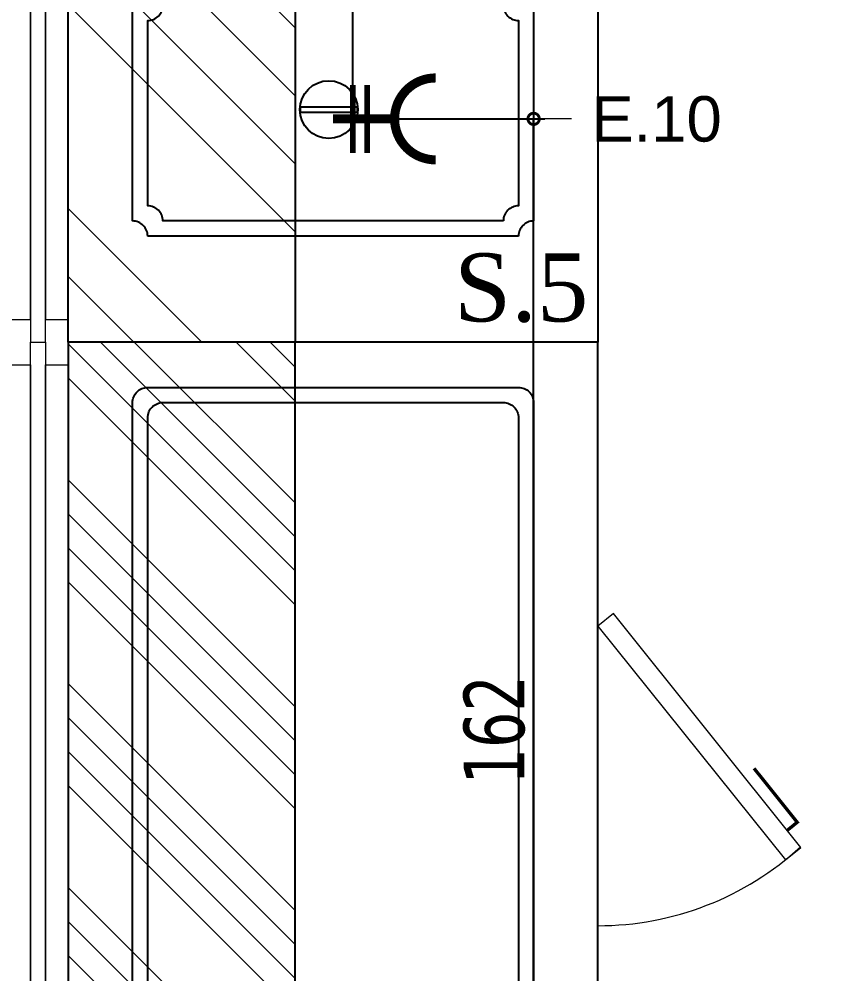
# Model space of a CAD drawing. Header units: millimetres. Extents: x -29311 to -3405, y 28913 to 42880.
# Drawn here: x -8527.2 to -8419.9, y 39906.3 to 40032.5 of the extents above; entities that cross this region are included whole.
import ezdxf
from ezdxf.enums import TextEntityAlignment as Align

# ---------------------------------------------------------------- set-up
doc = ezdxf.new("R2010")
doc.units = ezdxf.units.MM
doc.linetypes.add('NewLinetype1', pattern=[0])
doc.layers.add('A-YAZI', color=136, linetype='Continuous')
for name, color, linetype, lineweight in [('BA_wall_gyps', 45, 'Continuous', 9), ('GRC-Ekipman', 4, 'Continuous', 25), ('TES_ELK', 230, 'Continuous', 25)]:
    doc.layers.add(name, color=color, linetype=linetype, lineweight=lineweight)
doc.styles.add('antet', font='arial.ttf', dxfattribs={"oblique": 15, "height": 2.75})
doc.styles.add('Dimension Text', font='tahoma.ttf', dxfattribs={"width": 0.8})
doc.styles.add('TESNO', font='romandtw.shx', dxfattribs={"height": 0.8})
doc.styles.add('YAZ-50', font='times.ttf', dxfattribs={"width": 0.9})
doc.dimstyles.new('AYG-OLCU 1 to 2', dxfattribs={"dimtxt": 4, "dimasz": 3, "dimexe": 1.5, "dimexo": 1, "dimgap": 1, "dimtad": 1, "dimdec": 0, "dimdsep": 46, "dimtxsty": 'Dimension Text', "dimblk": 'DOTSMALL', "dimcen": 0, "dimclrd": 256, "dimclre": 256, "dimclrt": 256, "dimadec": 0, "dimazin": 0, "dimtfac": 1, "dimtdec": 0, "dimtofl": 0, "dimtmove": 1, "dimatfit": 3, "dimfxl": 1, "dimarcsym": 0})

# ---------------------------------------------------------------- blocks, each defined once
blk = doc.blocks.new('Sıcak Serv. Ünit(GN). L190')
at = {"linetype": 'NewLinetype1', "lineweight": 0}
h = blk.add_hatch(dxfattribs=at)
h.set_pattern_fill('ANSI34-METRIC', color=251, scale=2, style=0)
h.set_pattern_definition([(45, (1041.072, 1060.847), (-26.9408, 26.9408), []), (45, (1050.052, 1060.847), (-26.9408, 26.9408), []), (45, (1059.033, 1060.847), (-26.9408, 26.9408), []), (45, (1068.013, 1060.847), (-26.9408, 26.9408), [])])
h.paths.add_polyline_path([(-190, -40), (-190, -70), (0, -70), (0, -40)])
for p, q in [((-190, 0), (0, 0)), ((0, 0), (0, -70)), ((-190, -40), (0, -40)), ((0, -40), (0, -70)), ((0, -70), (-190, -70)), ((0, -70), (-190, -70)), ((-3, -70), (-187, -70))]:
    blk.add_line(p, q)
at = {"color": 45, "lineweight": 0}
for p, q in [((-3, -73), (-3, -70)), ((0, -73), (-190, -73)), ((-187, -73), (-3, -73)), ((0, -75), (0, -73)), ((-190, -75), (0, -75)), ((-3, -75), (-187, -75)), ((-3, -78), (-3, -75))]:
    blk.add_line(p, q, dxfattribs=at)
at = {"color": 33}
for points in [[(-14, -10.5), (-14, -59.5, 0.414214), (-16, -61.5), (-44.5, -61.5, 0.414214), (-46.5, -59.5), (-46.5, -10.5, 0.414214), (-44.5, -8.5), (-16, -8.5, 0.414214)], [(-16, -12.5), (-16, -57.5, 0.414214), (-18, -59.5), (-42.5, -59.5, 0.414214), (-44.5, -57.5), (-44.5, -12.5, 0.414214), (-42.5, -10.5), (-18, -10.5, 0.414214)]]:
    blk.add_lwpolyline(points, format="xyb", close=True, dxfattribs=at)
blk.add_lwpolyline([(-30.32, -31.82), (-30.32, -39.32), (-31.07, -39.32), (-31.07, -31.82)], close=True, dxfattribs=at)
blk.add_circle((-30.72, -35.57), 3.82, dxfattribs=at)
blk = doc.blocks.new('frenox soğuk servis ü. L140')
at = {"lineweight": 0}
h = blk.add_hatch(dxfattribs=at)
h.set_pattern_fill('ANSI34', color=251, style=0)
h.set_pattern_definition([(45, (-4806.476, -0.103), (-13.470384, 13.470384), []), (45, (-4801.986, -0.103), (-13.470384, 13.470384), []), (45, (-4797.496, -0.103), (-13.470384, 13.470384), []), (45, (-4793.006, -0.103), (-13.470384, 13.470384), [])])
h.paths.add_polyline_path([(-0.92, -40.1), (-0.92, -70.1), (131.08, -70.1), (131.08, -40.1)])
at = {"color": 251, "lineweight": 0}
blk.add_lwpolyline([(65.88, 26.73), (34.98, 1.96), (36.63, -0.1), (67.53, 24.67)], close=True, dxfattribs=at)
at = {"color": 251, "lineweight": 0, "const_width": 0.44}
blk.add_lwpolyline([(63.62, 24.92), (62.56, 26.24), (56.88, 21.7), (55.43, 20.53)], dxfattribs=at)
for points in [[(-0.92, -0.1), (-0.92, -70.1), (131.08, -70.1), (131.08, -0.1)], [(131.08, -40.1), (-0.92, -40.1), (-0.92, -70.1), (131.08, -70.1)]]:
    blk.add_lwpolyline(points, close=True)
at = {"color": 33}
for points in [[(125.08, -10.6), (125.08, -59.6, -0.414214), (123.08, -61.6), (7.08, -61.6, -0.414214), (5.08, -59.6), (5.08, -10.6, -0.414214), (7.08, -8.6), (123.08, -8.6, -0.414214)], [(123.08, -12.6), (123.08, -57.6, -0.414214), (121.08, -59.6), (9.08, -59.6, -0.414214), (7.08, -57.6), (7.08, -12.6, -0.414214), (9.08, -10.6), (121.08, -10.6, -0.414214)]]:
    blk.add_lwpolyline(points, format="xyb", close=True, dxfattribs=at)
at = {"color": 45, "lineweight": 0}
for points in [[(128.08, -73.1), (2.08, -73.1), (2.08, -70.1), (128.08, -70.1)], [(131.08, -75.1), (-0.92, -75.1), (-0.92, -73.1), (131.08, -73.1)], [(128.08, -78.1), (2.08, -78.1), (2.08, -75.1), (128.08, -75.1)]]:
    blk.add_lwpolyline(points, close=True, dxfattribs=at)
at = {"color": 251, "lineweight": 0}
blk.add_arc((36.63, -0.1), 39.6, 0, 42.5432, dxfattribs=at)
blk = doc.blocks.new('MONO')
at = {"layer": 'TES_ELK', "linetype": 'Continuous', "const_width": 16}
blk.add_lwpolyline([(170680, 1124.4), (170680, 1124.4, -1), (170680, 1268.8)], format="xyb", dxfattribs=at)
at = {"layer": 'TES_ELK', "linetype": 'Continuous'}
for points, const_width in [([(170534.5, 1136.6), (170534.5, 1256.6)], 10), ([(170559.5, 1136.6), (170559.5, 1256.6)], 10), ([(170607.8, 1196.6), (170499.5, 1196.6)], 16)]:
    blk.add_lwpolyline(points, dxfattribs=dict(at, const_width=const_width))
at = {"layer": 'TES_ELK', "lineweight": 15}
blk.add_lwpolyline([(170919.5, 1196.6), (170669.5, 1196.6)], dxfattribs=at)
at = {"layer": 'TES_ELK', "linetype": 'Continuous', "style": 'TESNO', "width": 0.7}
blk.add_attdef('ENO', text='', height=80, rotation=180, dxfattribs=at).set_placement((171069.5, 1196.6, 10), align=Align.MIDDLE)
blk = doc.blocks.new('_DotSmall')
at = {"color": 0, "linetype": 'ByBlock', "const_width": 0.5}
blk.add_lwpolyline([(-0.0625, 0, 1), (0.0625, 0, 1)], format="xyb", close=True, dxfattribs=at)
blk = doc.blocks.new('*D388')
at = {"layer": 'DEFPOINTS', "color": 0, "transparency": 16777216}
for p in [(-8274.14, 40082.94), (-8483.11, 40041.32), (-8483.11, 40019.27)]:
    blk.add_point(p, dxfattribs=at)
at = {"layer": 'TES_ELK', "lineweight": -2, "transparency": 16777216}
for p, q in [((-8274.14, 40071.32), (-8274.14, 40039.82)), ((-8483.11, 40020.27), (-8483.11, 40042.82)), ((-8274.14, 40041.32), (-8483.11, 40041.32))]:
    blk.add_line(p, q, dxfattribs=at)
at = {"layer": 'TES_ELK', "lineweight": -2, "transparency": 16777216, "xscale": 3, "yscale": 3, "zscale": 3, "rotation": 180}
blk.add_blockref('_DotSmall', (-8483.11, 40041.32), dxfattribs=at)
at = {"layer": 'TES_ELK', "lineweight": -2, "transparency": 16777216, "xscale": 3, "yscale": 3, "zscale": 3}
blk.add_blockref('_DotSmall', (-8274.14, 40041.32), dxfattribs=at)
at = {"layer": 'TES_ELK', "transparency": 16777216, "insert": (-8378.63, 40046.49), "char_height": 8, "attachment_point": 5, "style": 'Dimension Text'}
blk.add_mtext('209', dxfattribs=at)
blk = doc.blocks.new('*D389')
at = {"layer": 'DEFPOINTS', "color": 0, "transparency": 16777216}
for p in [(-8483.11, 40019.27), (-8459.24, 40019.27), (-8450.74, 39857.77)]:
    blk.add_point(p, dxfattribs=at)
at = {"layer": 'TES_ELK', "lineweight": -2, "transparency": 16777216}
for p, q in [((-8482.11, 40019.27), (-8457.74, 40019.27)), ((-8459.24, 39857.77), (-8459.24, 40019.27)), ((-8451.74, 39857.77), (-8460.74, 39857.77))]:
    blk.add_line(p, q, dxfattribs=at)
at = {"layer": 'TES_ELK', "lineweight": -2, "transparency": 16777216, "xscale": 3, "yscale": 3, "zscale": 3}
for p, rotation in [((-8459.24, 40019.27), 90), ((-8459.24, 39857.77), 270)]:
    blk.add_blockref('_DotSmall', p, dxfattribs=dict(at, rotation=rotation))
at = {"layer": 'TES_ELK', "transparency": 16777216, "insert": (-8464.41, 39938.52), "char_height": 8, "attachment_point": 5, "rotation": 90, "style": 'Dimension Text'}
blk.add_mtext('162', dxfattribs=at)

msp = doc.modelspace()

# ---------------------------------------------------------------- block references
at = {"layer": 'BA_wall_gyps', "color": 2}
ref = msp.add_blockref('MONO', (-21273.2, 39929.52), dxfattribs=dict(at, xscale=0.075, yscale=0.075, zscale=0.075))
ref.add_attrib('ENO', 'E.10', dxfattribs={"layer": 'TES_ELK', "color": 1, "linetype": 'Continuous', "height": 6, "rotation": 180, "style": 'antet', "text_generation_flag": 6}).set_placement((-8442.99, 40019.27, 0.75), align=Align.MIDDLE)
at = {"layer": 'GRC-Ekipman', "rotation": 270}
for name, p in [('Sıcak Serv. Ünit(GN). L190', (-8450.74, 39989.77)), ('frenox soğuk servis ü. L140', (-8450.64, 39988.85))]:
    msp.add_blockref(name, p, dxfattribs=at)

# ---------------------------------------------------------------- texts
at = {"layer": 'A-YAZI', "color": 7, "style": 'YAZ-50'}
msp.add_text('S.5', height=9, dxfattribs=at).set_placement((-8460.88, 39992.5), align=Align.CENTER)

# ---------------------------------------------------------------- dimensions: what is measured, and where the dimension line sits
at = {"layer": 'TES_ELK'}
dim = msp.add_linear_dim(base=(-8483.11, 40041.32), p1=(-8274.14, 40082.94), p2=(-8483.11, 40019.27), dimstyle='AYG-OLCU 1 to 2', override={"dimtxt": 8, "dimfxl": 30, "dimfxlon": 1}, dxfattribs=at)
dim.commit()
dim.dimension.update_dxf_attribs({"geometry": '*D388', "text_midpoint": (-8378.63, 40046.49)})
dim = msp.add_linear_dim(base=(-8459.23865928, 40019.26813137), p1=(-8450.73865928, 39857.76813137), p2=(-8483.11365928, 40019.26813137), angle=90, dimstyle='AYG-OLCU 1 to 2', override={"dimtxt": 8, "dimfxl": 30, "dimfxlon": 1}, dxfattribs=at)
dim.commit()
dim.dimension.update_dxf_attribs({"geometry": '*D389', "text_midpoint": (-8464.40521401, 39938.51813137)})

doc.saveas('drawing.dxf')
